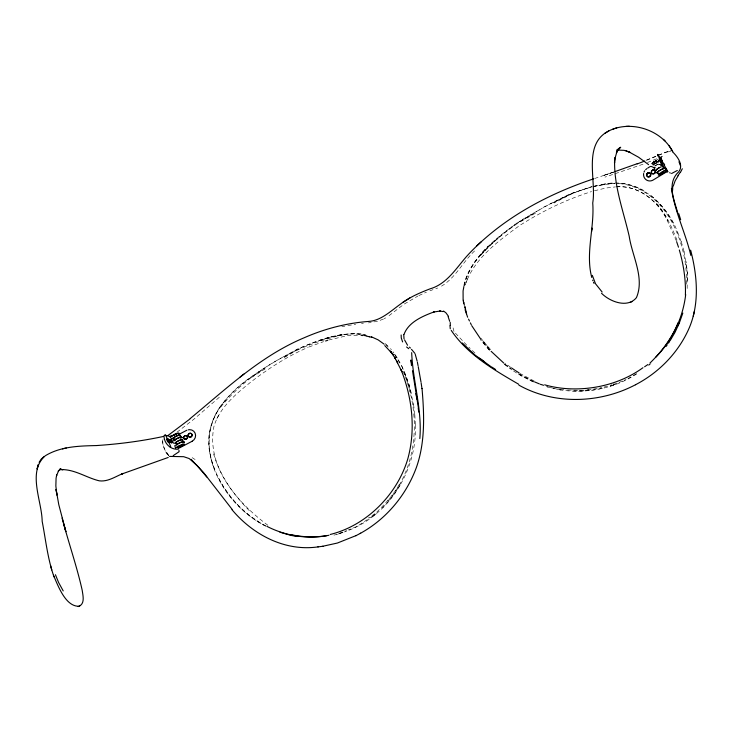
<?xml version="1.0" encoding="UTF-8"?>
<svg xmlns="http://www.w3.org/2000/svg" width="733" height="733" viewBox="0 0 733 733"><rect width="100%" height="100%" fill="white"/><g stroke="black" fill="none" stroke-linecap="round" stroke-linejoin="round"><path stroke-width="0.55" stroke-dasharray="3.67 2.75" d="M162.717 441.321L162.955 443.428M415.354 425.085L415.354 425.213C417.233 470.962 388.041 517.269 344.253 531.966M686.5 284.221C687.82 242.238 665.17 187.3 617.782 183.397M687.16 288.509L687.261 271.751L686.097 261.479M661.166 156.459L661.34 157.824M653.735 161.791L654.99 160.939C659.929 160.234 650.253 164.549 655.174 161.214M464.099 285.366C471.539 255.487 498.495 235.907 522.675 219.341A111.947 110.06 -75.1 0 0 526.349 217.334C547.166 205.203 568.405 193.1 591.925 187.034M463.861 285.568C466.866 269.991 477.467 257.219 488.398 246.288L480.088 255.047M464.191 285.788C468.305 265.804 483.643 250.604 498.568 237.776M656.594 160.811L653.735 162.607L653.754 161.727M655.879 160.564L655.751 161.223L653.515 162.176M661.89 164.329C663.777 164.696 660.561 159.428 660.094 161.123M660.424 165.805C663.402 165.456 661.404 162.433 659.7 162.112A3.848 0.77 -30.6 0 0 656.649 163.019A3.848 0.806 -30 0 0 653.13 165.539M651.921 163.45L654.505 161.214M467.59 278.842L465.208 284.99C474.013 258.575 497.817 241.432 519.358 225.709C541.852 211.361 566.087 199.559 591.568 191.57M267.866 525.249C237.593 502.875 205.68 466.573 214.027 426.12C219.808 407.191 236.173 393.795 251.208 381.746C268.819 368.278 287.666 356.128 308.08 347.36M216.941 418.552L218.993 414.759M163.074 439.571C160.976 441.523 164.888 452.527 168.883 456.238M366.097 335.32C340.937 330.198 315.666 340.726 293.227 351.299A107.385 104.691 67 0 1 289.828 353.324C275.306 361.158 261.067 369.606 247.736 379.337C224.527 396.324 202.794 423.051 210.05 453.7C216.345 484.101 237.345 510.525 264.347 525.414M400.264 484.87L394.775 493.501L388.508 501.555L381.536 508.949M399.228 484.495C392.668 496.452 382.901 505.99 373.399 515.546M219.982 406.916L219.9 407.035C190.607 449.631 225.242 506.054 266.024 526.34M220.395 406.733C231.866 390.579 247.727 378.439 264.714 368.617M220.697 407.026C251.144 370.037 296.059 345.683 342.311 334.954M387.812 500.996C417.636 467.269 420.641 417.04 405.083 376.221M226.094 399.824C207.934 418.396 204.571 447.286 215.09 470.549M474.581 250.97C462.78 261.938 455.624 277.725 441.504 286.145M480.656 254.809C491.586 242.431 504.579 232.132 517.828 222.365L532.543 214.421M480.857 255.176C497.844 236.292 518.588 221.348 540.725 209.125M661.963 164.833L660.845 164.375M219.332 397.259L194.135 419.001L176.177 432.855M650.931 363.541L648.696 365.483M651.875 163.88L651.848 163.807A3.867 0.815 -30 0 0 656.172 162.24L660.442 159.785L659.801 158.264L654.23 161.471M389.003 315.712L403.81 304.332L417.874 296.077M372.804 516.023L356.907 526.496L348.202 530.005M375.039 513.686L368.369 518.066M636.363 373.656L628.007 378.594M636.73 373.912C626.248 380.665 614.437 385.833 602.196 388.408C588.572 391.486 574.425 392.054 560.608 389.983L546.259 386.63M648.723 365.016L649.548 364.466M265.227 368.8L248.276 379.52M375.974 514.218L370.577 517.617M655.329 165.96L660.735 162.534M652.187 164.952L659.608 160.399L662.751 165.905M653.268 164.668L659.608 160.399L662.504 165.548M298.624 349.238L282.553 358.501M535.438 213.193L518.313 222.887M660.625 160.243C659.077 156.972 658.61 160.27 660.543 161.645L660.094 161.058L660.332 161.48M659.682 158.676L661.734 162.25L660.854 162.369M660.497 158.658C652.544 145.491 661.487 164.357 663.86 166.666M657.822 154.067L660.662 159.345L660.112 160.078M656.099 162.167L660.552 159.611M659.682 158.374L660.543 160.683L656.603 162.946A3.848 0.77 -30.6 0 0 653.149 165.64M660.442 159.785L661.285 162.075L657.364 164.329A3.848 0.806 -30 0 1 654.093 165.896M660.644 165.585L662.678 164.613M284.34 357.072L297.845 348.899C311.919 343.007 326.304 337.537 341.413 334.999M542.924 207.54L568.991 194.41L591.668 186.677M384.239 318.644L385.659 317.902M572.693 193.42L554.056 202.977M553.534 202.775L572.189 193.182L592.09 186.658M418.845 295.61L423.637 293.383M616.251 383.698L610.094 386.529M613.054 384.275L614.291 383.716M611.982 384.761L610.369 385.448M624.214 380.253L626.119 379.428M383.533 319.02L378.054 321.127L368.397 322.914M622.427 381.023L612.971 385.063M424.563 292.989L426.404 292.201M337.51 534.311L331.655 535.612M338.188 534.027L341.266 532.708M646.579 160.325L665.949 152.262L670.997 150.961M646.442 160.06L665.857 152.143L671.126 150.833M662.678 156.312L647.496 162.488M343.071 532.442L336.731 534.641M308.868 347.021L323.565 341.633M345.197 531.141L346.636 530.573M342.705 532.14L338.884 533.633M429.859 290.818L433.02 289.645M667.809 151.951L670.008 151.328M643.006 164.238L604.991 177.111M435.814 288.692L437.711 288.014M594.6 178.522L615.234 171.531M604.019 175.315L613.255 172.191M604.093 175.279L613.319 172.173M319.991 340.543C333.662 335.906 348.138 332.489 362.652 334.239M319.487 340.378L331.142 336.832L342.238 334.505L353.095 333.579L362.661 334.111L365.904 335.008M328.622 340.039L347.396 335.641L359.207 335.164M594.426 190.754L605.934 188.033L615.427 186.915M604.029 387.024L609.535 385.76M592.942 186.805L602.068 184.753M594.738 185.99L601.912 184.377L614.758 183.268M593.107 186.439L610.708 183.626M341.853 326.744L344.849 326.139M593.62 389.067L601.83 387.528M602.444 388.353L592.145 390.213L581.755 391.074L571.374 390.927M347.827 325.562L355.67 324.353M610.433 385.604L612.22 385.311M602.361 184.514C636.079 176.177 666.581 202.363 677.695 232.471M601.646 184.45L611.551 183.644M361.497 323.674L363.376 323.482M584.073 390.322L566.435 390.057M585.117 390.231L591.357 389.672M587.435 389.809L591.568 389.452M616.343 186.897C638.938 184.872 658.692 201.548 667.937 220.963M616.407 186.805C634.347 185.11 655.989 197.113 667.314 220.615L676.33 240.882M615.867 183.277C625.762 182.957 635.575 185.861 644.133 190.717M611.139 183.332L616.682 183.387M579.162 390.322L581.232 390.35M560.259 389.397L565.409 389.947M363.76 335.687L365.483 335.971M363.541 335.375L367.013 335.934M560.608 389.983L546.497 386.658M534.293 381.105L520.091 373.528M662.055 164.705L660.928 164.247A3.867 0.77 -30.6 0 0 656.695 165.841M532.909 381.655L518.295 373.848M533.615 382.04L521.548 376.075L512.77 370.531M533.624 381.499L519.001 373.876M653.579 162.552L656.576 160.985L656.31 160.564M265.96 525.882C245.738 515.482 229.182 498.422 218.691 478.31M192.156 457.658L195.125 459.527M510.681 367.334L505.074 363.211M504.707 364.292L510.535 368.653M504.441 364.31L511.936 369.908M504.588 363.779L510.388 368.131M385.127 343.566L389.415 347.424M650.959 195.564C660.351 203.224 667.699 213.046 673.462 223.638M474.993 353.059L470.879 349.137M468.836 347.176L470.201 348.487M168.847 455.45L166.648 452.325M466.747 345.17L454.515 332.186M249.367 510.672C233.396 494.555 219.543 475.14 213.358 453.104M385.961 344.73L388.224 347.039M168.755 455.926L165.264 450.795L162.689 443.529M490.624 349.668L480.802 338.096M656.594 203.462C666.178 214.036 671.914 227.459 677.145 240.561M488.993 348.138L482.461 340.359M489.507 349.696L481.517 340.213M489.58 350.191L480.912 339.81M489.305 350.218L480.628 339.837M390.478 348.587L391.395 349.705M393.053 351.858L393.859 352.912M394.666 354.36L401.382 365.639M394.638 354.497C403.333 366.234 408.098 380.354 411.579 394.4M662.696 164.146L660.671 160.564M661.807 164.21L659.068 158.979L659.214 159.437M395.371 355.01L396.058 356.046M661.762 162.323L660.8 160.683M662.009 163.175L657.95 165.319A3.848 0.797 -29.9 0 0 656.786 165.988M661.633 163.917L661.972 164.43M660.671 162.057L661.148 162.653L660.369 161.388M396.69 357.063L397.277 358.052M660.406 161.608L660.745 162.14M661.377 163.477L661.798 164M660.662 157.43L661.404 158.795L660.048 156.175L662.614 161.471M664.895 166.418L657.877 154.187L657.318 154.929L663.979 166.528M660.662 159.345L664.492 166.024M660.653 161.874L661.038 162.616M661.184 162.937L661.514 163.514M661.432 163.523L660.47 161.828M661.34 160.115L664.602 165.878M659.746 160.692L662.531 165.566M660.946 157.925L665.042 165.127M662.504 161.278L664.932 165.53M659.508 159.803L659.773 160.445M661.34 163.074L661.652 163.642M660.708 161.819L661.12 162.579M659.251 159.336L659.462 159.886M660.231 161.397L660.488 161.911M660.543 160.683L661.285 162.075M660.268 161.507L660.085 160.93M453.993 331.453L452.637 326.222M401.849 366.115L408.977 384.422L413.549 404.524M402.994 371.237L404.726 375.177M677.704 232.324L681.25 241.808M404.369 372.41L410.269 391.926M681.259 241.67L684.063 251.566M684.072 251.419L687.261 271.897L687.545 282.278M463.119 299.824L464.301 306.394M463.183 300.264L464.163 305.753M462.899 300.292L463.87 305.78M464.795 305.679L463.787 299.275M464.09 305.294L463.494 301.098M413.559 404.396L414.823 414.832M414.823 414.704L415.354 425.213M651.848 163.807A3.867 0.815 -30 0 1 655.403 160.839"/><path stroke-width="1.1" d="M450.309 325.296L450.227 322.438M685.382 295.252C685.951 280.4 683.623 264.741 679.317 249.98M403.736 334.477L404.03 338.838M401.153 334.981L401.281 338.032L402.619 341.926M419.826 438.554C422.281 409.536 412.826 381.417 411.68 352.628M591.751 277.468C585.319 252.958 594.6 227.835 592.731 202.968C596.607 180.208 582.46 144.071 608.821 130.932C630.692 119.937 660.882 129.567 672.463 151.117M672.72 186.475L672.628 190.314M591.907 229.09L591.998 228.073L591.687 231.417M614.501 162.799L615.042 157.778L614.501 162.799L614.593 161.874C614.3 187.355 623.581 211.681 629.198 236.228C632.103 256.019 644.866 277.899 636.427 297.653C627.558 308.547 609.838 301.73 601.518 293.255M685.694 294.547C682.927 317.975 672.317 340.405 655.742 357.228M646.607 174.839L646.726 174.124M646.854 174.179L646.735 174.903A2.172 2.08 -57.5 0 0 647.761 176.699M635.52 384.733C658.472 372.84 677.576 353.471 688.351 329.896C699.823 304.901 697.44 276.048 690.633 250.118M404.039 334.367C408.464 322.089 422.822 316.051 434.303 311.818L433.725 311.992L440.304 311.03L439.727 310.966L443.117 311.589M463.888 286.484L463.073 290.955L463.119 299.824M651.49 171.293L651.435 172.035A1.988 1.906 -59.8 0 0 652.425 173.758M179.026 451.757L173.208 455.633M614.941 158.704L616.856 151.813L616.38 152.757L619.605 147.874L617.268 150.063L624.104 150.347L629.904 152.272L626.092 150.851M673.27 186.026L675.166 180.749L678.098 175.883M694.398 311.25L693.253 316.18M188.335 434.367L188.179 435.026A1.997 1.933 -56.1 0 0 189.004 436.758L189.746 437.106A1.933 1.878 -56.1 0 0 191.973 435.961L192.128 435.292A2.016 1.961 -56 0 0 191.286 433.542L190.525 433.24A1.915 1.851 -56 0 0 188.39 434.385L188.289 435.081M682.313 168.746L680.426 172.42M682.817 313.092L679.344 322.932L674.965 332.416L670.2 340.533M174.93 434.751L174.179 434.816L174.454 434.422M181.958 437.656L180.959 437.427M163.166 436.52C141.176 441.193 118.81 444.088 96.389 445.563C79.072 445.957 60.509 446.443 45.29 455.77C27.029 471.612 41.937 501.015 42.166 521.282C45.748 539.864 47.645 558.931 54.022 576.853M167.738 438.765L168.782 439.745A1.924 0.623 60.4 0 1 169.525 441.413L169.231 442.1M678.016 322.832C671.877 338.27 661.697 351.666 649.85 363.174M677.686 326.038L678.987 323.207M170.395 439.534L170.303 440.139M651.573 171.33L652.489 170.193M654.771 173.025L655.247 171.751A1.887 1.805 -59.8 0 0 654.303 170.111A1.97 1.878 -59.8 0 1 655.348 171.751L654.853 173.08L653.607 173.758M39.115 462.34L41.075 459.298L43.879 456.723M188.39 434.394L189.251 433.46M677.924 175.709L680.215 172.392M184.698 435.823L183.589 437.427A1.75 1.695 -52.4 0 0 184.414 439.012L184.991 439.25M184.267 436.282L183.699 437.491A1.851 1.796 -52.4 0 0 184.505 439.177M665.995 346.517L667.222 344.822M668.45 343.126L669.678 341.431M663.026 172.887C663.759 171.275 658.417 174.894 661.148 174.06M660.296 173.904C666.773 170.258 660.186 173.968 661.029 174.481M660.671 174.518L663.31 173.006M663.09 173.3L662.916 172.869M593.556 178.879C547.267 194.291 502.838 218.113 468.992 253.792C457.09 266.427 447.936 283.671 430.143 288.82C419.762 292.769 409.454 297.268 400.557 304.048C390.542 311.223 380.894 320.633 368.662 321.439C346.388 323.106 324.646 328.778 304.213 337.748C260.655 355.954 226.103 388.93 190.223 418.534M174.271 435.017L177.001 433.734M174.225 434.678L176.122 433.615M174.417 435.109L175.398 434.422M476.862 245.793L481.16 241.844M645.654 169.699L646.799 168.645M649.585 176.479L650.657 174.729A2.144 2.052 -57.5 0 0 649.64 172.951M178.33 447.9L181.83 446.021A3.573 0.687 -25.6 0 0 184.029 443.96A3.573 0.687 -25.6 0 0 179.264 445.811L175.48 447.936M617.268 150.063L620.714 147.241L618.679 148.9M183.47 442.118L184.148 442.191M190.223 418.763L167.93 435.558M240.122 376.991L243.878 374.05M184.185 436.272L184.817 435.869M186.768 438.691L185.623 439.269M617.571 149.605L619.284 148.414M402.93 302.372L410.031 297.855M647.963 364.493L644.609 366.766M642.969 367.709C615.088 388.105 575.625 393.749 544.665 384.816M59.446 469.468L60.885 468.515L58.228 471.227L58.759 470.403L56.496 475.781L56.688 474.938L56.075 478.255L55.855 485.961L56.881 495.077L56.084 489.406L58.796 504.689L65.869 531.654L63.734 524.013M677.319 170.487L671.565 173.519M53.454 575.258C57.889 585.246 65.384 606.704 78.972 606.246C85.211 603.699 82.884 595.388 82.197 590.276C76.745 565.894 68.407 542.273 62.113 518.103M647.725 168.077L650.501 166.373M608.821 130.932L604.707 133.424M360.324 533.367C386.154 519.202 406.146 495.251 416.317 467.672C425.323 442.375 424.288 414.851 422.025 388.463M666.16 169.68L661.853 172.145A3.876 0.779 -29.9 0 0 658.28 175.077A3.876 0.779 -29.9 0 0 662.595 173.492L666.883 171.082L666.16 169.68L664.574 167.729L660.625 170.001A3.848 0.788 -29.9 0 0 657.336 172.328A3.848 0.788 -29.9 0 0 658.106 172.924M661.881 172.237L666.187 169.772M661.597 173.666L662.091 173.382M661.661 173.813L662.192 173.51M664.895 166.418L667.772 171.751L666.957 171.98L665.738 169.9M178.678 448.532L178.165 449.201C170.377 449.934 163.761 442.943 164.027 435.585L165.539 434.962L167.481 439.25M170.083 436.978L173.996 434.779M178.376 433.954A3.564 0.715 -25.5 0 0 178.101 433.066A3.564 0.715 -25.5 0 0 173.959 434.843L170.212 437.024L171.485 438.829L174.958 436.877A3.555 0.706 -25.5 0 1 179.081 435.109A3.555 0.706 -25.5 0 1 179.347 435.988M170.221 447.212L170.734 446.534L168.407 441.33M175.572 447.982L179.356 445.866M181.427 445.866C184.808 443.566 177.184 447.13 180.95 446.095M178.037 448.065L181.802 445.957M182.05 446.049L179.952 446.764L182.544 445.426M322.529 546.323L337.372 543.043L356.183 535.548M355.853 535.731L360.645 533.203M616.517 150.274L617.974 149.514M179.127 434.284L186.842 430.234M192.156 441.248L179.603 447.854L178.934 447.46M518.918 385.146C554.46 405.065 599.933 403.507 635.603 384.697M630.206 302.463L632.112 301.538M653.167 169.919L651.793 170.642L651.298 171.98A1.97 1.878 -59.8 0 0 652.278 173.684L654.477 173.648L655.54 171.806A1.997 1.906 -59.8 0 0 654.551 170.083L653.68 169.919M79.824 605.907L78.184 606.567M647.633 173.07L649.585 173.015A2.062 1.97 -57.5 0 1 650.556 174.72M644.783 161.031L637.169 163.954M175.645 433.753L176.873 433.551M175.874 434.202L176.983 433.899M637.142 163.725L615.134 171.559M616.728 127.881L612.953 129.072M168.205 457.465L121.678 474.059L123.171 473.436C115.448 476.477 107.962 481.975 99.239 480.821C86.668 477.797 75.398 469.679 62.076 469.587L63.047 469.624L60.262 469.743M325.589 340.992L327.605 340.359M184.716 435.888L185.476 435.668M190.855 436.776L189.032 436.685A1.915 1.851 -56 0 1 188.234 435.026M330.189 534.485C365.657 525.808 396.764 495.526 407.685 459.261C415.968 429.685 412.258 397.68 400.942 369.405L401.968 371.805L394.629 357.237L395.499 358.767L390.524 351.318L391.147 352.124M62.461 448.871L66.272 448.037M172.264 442.65L171.375 442.201M170.615 439.498L170.193 440.13A1.823 0.596 60.4 0 0 170.945 441.797L171.32 442.283M326.652 535.713C306.431 539.314 285.137 535.704 266.913 526.349M188.216 429.831L189.554 429.648A6.176 5.974 -58 0 1 192.156 441.211M328.915 535.292C316.418 537.573 303.535 537.344 291.12 534.687M231.985 509.682C252.903 534.76 285.119 551.784 318.36 546.836M317.893 546.891L322.987 546.259M653.011 169.882L653.708 169.845M653.002 169.955L653.882 169.873M653.634 173.849L652.297 173.602M629.345 126.25L625.945 126.388M185.339 435.622L186.145 435.686M184.982 439.333L186.292 439.149L187.401 437.555A1.823 1.768 -52.4 0 0 186.603 435.888L185.962 435.714L186.75 435.933A1.851 1.796 -52.4 0 1 187.556 437.619L186.439 439.241L184.386 439.085M171.485 438.829L173.996 438.93M361.048 335.357L362.899 335.549M297.47 536.492L291.175 535.438L279.951 532.213M366.069 336.053L369.496 336.759M369.221 336.704L372.025 337.382M164.824 435.145L170.221 436.575M540.294 384.266L543.584 385.274M169.479 456.402L183.69 456.696L189.196 458.556L197.232 465.666L206.77 476.981M648.98 172.722L649.805 172.988A2.172 2.08 -57.4 0 1 650.84 174.784L650.712 175.508A2.089 1.997 -57.5 0 1 648.43 176.928L647.615 176.607M657.189 172.887L658.234 173.29M662.394 166.785L663.539 167.326M534.577 381.893L539.341 383.872M183.149 441.981L184.157 442.411M654.395 167.857L651.325 166.418M182.059 437.757L181.024 437.244A3.573 0.669 -25.1 0 0 176.992 438.471A3.573 0.669 -25.1 0 0 174.857 440.451M371.384 336.795L378.155 339.883L384.156 344.18M629.051 151.951L638.672 157.293L648.613 164.659M170.871 435.329L171.852 436.135M518.717 384.275C493.932 369.835 467.617 354.726 451.253 330.4M515.574 370.66L519.193 372.95M443.547 311.03L445.93 312.826L448.358 316.134M492.292 367.315L495.627 369.551M514.859 370.183L511.451 367.884M492.145 367.508L474.627 354.726L462.321 342.962M408.748 348.679L406.586 347.002M484.403 361.717L479.574 358.18M411.515 349.339L414.905 353.388M409.381 347.14L410.434 348.001M503.809 363.101L491.119 351.309M191.029 459.307L203.49 472.483L232.086 509.334M170.688 440.249L169.754 439.773L169.653 440.414A1.851 0.605 60.4 0 0 170.404 442.1L171.495 443.108L171.824 442.42M170.844 439.626L171.641 440.441M665.161 140.983L663.411 139.316M672.628 151.896C678.254 157.293 684.915 166.932 677.054 173.492C667.149 184.982 674.424 200.549 677.796 213.065M384.761 345.591L393.383 354.873L390.313 351.07M669.742 172.594L670.255 173.162M602.141 292.046L595.517 283.763L592.328 275.37M407.557 345.261L404.561 339.892M171.22 439.965L171.595 440.451A1.823 0.596 60.4 0 1 172.337 442.109L172.356 442.512M168.727 439.754L168.343 439.25A1.924 0.623 60.4 0 0 167.316 439.012L167.344 439.434A2.007 0.651 60.4 0 0 168.123 441.174L168.508 441.678A1.924 0.623 60.4 0 0 169.534 441.907M480.857 339.324L471.759 325.699M669.137 145.766L672.802 151.704M665.885 171.421L666.27 172.035L653.268 179.942A6.661 6.368 -55.7 0 1 650.464 180.904A6.725 6.432 -55.7 0 1 647.67 180.565A6.661 6.368 -55.7 0 1 644.426 177.826A6.661 6.368 -55.7 0 1 643.592 175.022A6.725 6.432 -55.7 0 1 643.638 173.529M663.008 166.364L664.199 168.48M665.582 167.93L667.772 171.751M63.212 590.908L58.558 582.414L55.442 574.727M396.562 360.709L397.744 362.899L397.304 362.056M182.041 437.683L180.006 435.255A3.555 0.669 -25.1 0 0 175.984 436.401A3.555 0.669 -25.1 0 0 173.849 438.371M678.95 161.764L680.426 165.612M468.552 319.112L469.468 320.99M470.384 322.877L471.301 324.765M174.078 438.994L175.004 440.899M175.92 442.805L176.836 444.711M593.483 282.205L594.032 283.396M448.092 316.537L449.696 321.329M415.226 354.241L417.159 361.195M465.061 309.665L467.636 317.224M676.623 241.643L678.492 247.186M592.658 280.143L592.869 280.757M678.731 213.596L680.673 219.68M175.434 447.872L174.784 445.682L178.266 443.731A3.555 0.696 -25.6 0 1 182.38 441.953A3.555 0.696 -25.6 0 1 182.645 442.814M50.586 565.583L51.741 569.908M690.825 255.386C685.447 232.727 674.708 211.471 671.419 188.299M466.573 313.678L464.887 306.632L465.272 308.245M178.925 450.355L179.09 451.061M411.671 363.852L410.947 359.985L411.506 365.648M417.398 362.294L418.048 365.63M418.25 366.674L420.999 382.085M415.913 393.548L416.866 399.183M421.154 383.02L421.97 388.618M450.264 328.824L449.961 325.562M418.47 408.263L412.514 370.797M418.277 408.272L418.69 412.074M168.993 441.797L169.021 442.228A1.952 0.632 60.4 0 1 167.976 441.99L167.582 441.486A2.034 0.66 60.4 0 1 166.794 439.718L166.767 439.287A1.952 0.632 60.4 0 1 167.811 439.525M180.465 438.288A3.555 0.706 -25.5 0 0 180.199 437.409A3.555 0.706 -25.5 0 0 176.076 439.177C170.148 439.837 173.135 446.388 177.184 441.468A3.555 0.696 -25.6 0 1 180.877 439.8A3.555 0.696 -25.6 0 1 182.059 440.102M168.782 439.763A2.007 0.651 60.4 0 1 169.561 441.495M188.5 434.522A1.933 1.878 -56.1 0 1 190.717 433.368M189.032 436.886A2.016 1.961 -56 0 1 188.189 435.136M189.609 437.015A1.906 1.851 -56.1 0 0 191.808 435.888L191.964 435.228A1.997 1.933 -56 0 0 191.13 433.505M176.039 442.924A3.555 0.66 -25.1 0 1 178.174 440.964A3.555 0.66 -25.1 0 1 182.196 439.8L184.221 442.228L183.232 441.862A3.573 0.66 -25.1 0 0 179.191 443.034A3.573 0.66 -25.1 0 0 177.038 445.004M654.743 168.388A3.848 0.797 -29.9 0 1 654.935 167.371M659.297 167.683A3.848 0.788 -29.9 0 0 656.292 169.717A3.848 0.788 -29.9 0 0 656.09 170.734A3.848 0.76 -30.5 0 1 657.135 169.094A3.848 0.76 -30.5 0 1 661.423 166.785M650.538 175.444A2.062 1.97 -57.5 0 1 648.274 176.836M646.781 174.225A2.062 1.97 -57.5 0 1 649.035 172.823M647.651 176.763A2.172 2.08 -57.4 0 1 646.625 174.967M646.68 174.197A2.062 1.97 -57.5 0 1 648.934 172.796M654.56 168.269A3.867 0.77 -30.6 0 1 654.826 167.243M657.244 172.942A3.876 0.76 -30.5 0 1 659.388 170.523A3.876 0.76 -30.5 0 1 663.622 168.92M644.014 172.127A6.725 6.432 -55.7 0 1 644.683 170.816M38.061 464.997L37.172 468.891L38.061 464.997M179.759 446.36L182.609 445.133L179.759 446.36"/></g></svg>
